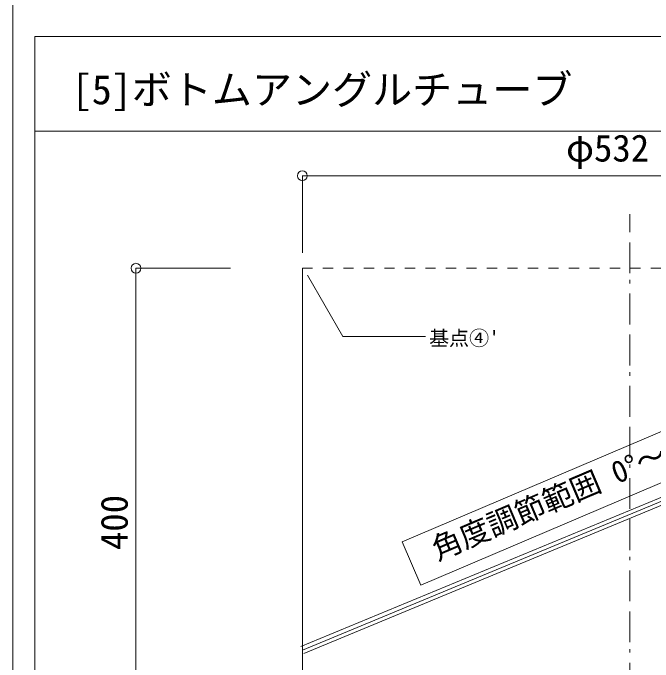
# Model space of a CAD drawing. Units: millimetres, scale not verified. Extents: x -1415 to 1415, y -2146 to 1929.
# Drawn here: x -1415 to -894, y -1818 to -1291 of the extents above; entities that cross this region are included whole.
import ezdxf
from ezdxf.enums import TextEntityAlignment as Align

# ---------------------------------------------------------------- set-up
doc = ezdxf.new("R2010")
doc.units = ezdxf.units.MM
doc.header["$LTSCALE"] = 10
doc.linetypes.add('USER1', pattern=[1.66656, 0.83312, -0.83344])
doc.linetypes.add('USER5', pattern=[7.5, 2.5, -0.83312, 2.5, -0.83344, 0.27772, -0.55572])
for name, color, linetype, lineweight in [('0-0_0', 4, 'Continuous', 18), ('0-5___', 4, 'Continuous', 18), ('0-6___-1', 4, 'Continuous', 18)]:
    doc.layers.add(name, color=color, linetype=linetype, lineweight=lineweight)
doc.styles.add('ＭＳ ゴシック', font='')
doc.styles.get('ＭＳ ゴシック').set_extended_font_data('MS Gothic')

msp = doc.modelspace()

# ---------------------------------------------------------------- linework, layer by layer
at = {"layer": '0-0_0', "color": 7, "lineweight": 15}
for p, q in [((-1179.48, -1422.97), (-1171.48, -1422.97)), ((-1314.83, -1498.07), (-1314.83, -1506.07))]:
    msp.add_line(p, q, dxfattribs=at)
at = {"layer": '0-0_0'}
for p, q in [((-1179.48, -1898.07), (-1179.48, -1498.07)), ((-1180.63, -1805.55), (-648.63, -1585.19)), ((-1179.48, -1808.32), (-647.48, -1587.96)), ((-1178.33, -1811.09), (-646.33, -1590.73))]:
    msp.add_line(p, q, dxfattribs=at)
at = {"layer": '0-0_0', "linetype": 'USER1'}
msp.add_line((-1179.48, -1498.07), (-646.98, -1498.07), dxfattribs=at)
at = {"layer": '0-0_0', "color": 7, "lineweight": 15}
for centre in [(-1179.48, -1422.97), (-1314.83, -1498.07)]:
    msp.add_circle(centre, 4, dxfattribs=at)
at = {"layer": '0-5___'}
for p, q in [((-1179.48, -1485.69), (-1179.48, -1422.79)), ((-1171.48, -1422.97), (-655.48, -1422.97))]:
    msp.add_line(p, q, dxfattribs=at)
at = {"layer": '0-5___', "linetype": 'USER5'}
msp.add_line((-913.23, -1952.07), (-913.23, -1454.07), dxfattribs=at)
at = {"layer": '0-5___', "color": 3}
msp.add_lwpolyline([(1415.18, -2145.8), (-1414.82, -2145.8), (-1414.82, 1929.2), (1415.18, 1929.2)], close=True, dxfattribs=at)
at = {"layer": '0-5___'}
for points in [[(-1396.98, -1309.67), (-794.98, -1309.67), (-794.98, -1386.67), (-1396.98, -1386.67)], [(-1396.98, -1309.67), (1393.02, -1309.67), (1393.02, -2001.67), (-1396.98, -2001.67)], [(-1098.29, -1720.35), (-745, -1569.99), (-729.96, -1605.33), (-1083.25, -1755.69)]]:
    msp.add_lwpolyline(points, close=True, dxfattribs=at)
msp.add_lwpolyline([(-1175.24, -1503.85), (-1146.47, -1553.67), (-1079.49, -1553.67)], dxfattribs=at)
at = {"layer": '0-6___-1'}
for p, q in [((-1237.84, -1498.07), (-1315.01, -1498.07)), ((-1314.83, -1890.07), (-1314.83, -1506.07))]:
    msp.add_line(p, q, dxfattribs=at)

# ---------------------------------------------------------------- texts
at = {"layer": '0-5___', "color": 7, "style": 'ＭＳ ゴシック'}
for s, height, p in [('[5]ボトムアングルチューブ', 23.88, (-1366.98, -1372)), ('φ532', 21.99, (-965.1, -1418.01)), ("基点④'", 11.94, (-1076.49, -1564.44))]:
    msp.add_text(s, height=height, dxfattribs=at).set_placement(p, align=Align.BOTTOM_LEFT)
msp.add_text('角度調節範囲 0°～ 45°', height=17.91, rotation=23.055, dxfattribs=at).set_placement((-1067.57, -1740.68), align=Align.BOTTOM_LEFT)
at = {"layer": '0-6___-1', "color": 7, "style": 'ＭＳ ゴシック'}
msp.add_text('400', height=21.99, rotation=90, dxfattribs=at).set_placement((-1314.92, -1727.16), align=Align.BOTTOM_LEFT)

doc.saveas('drawing.dxf')
